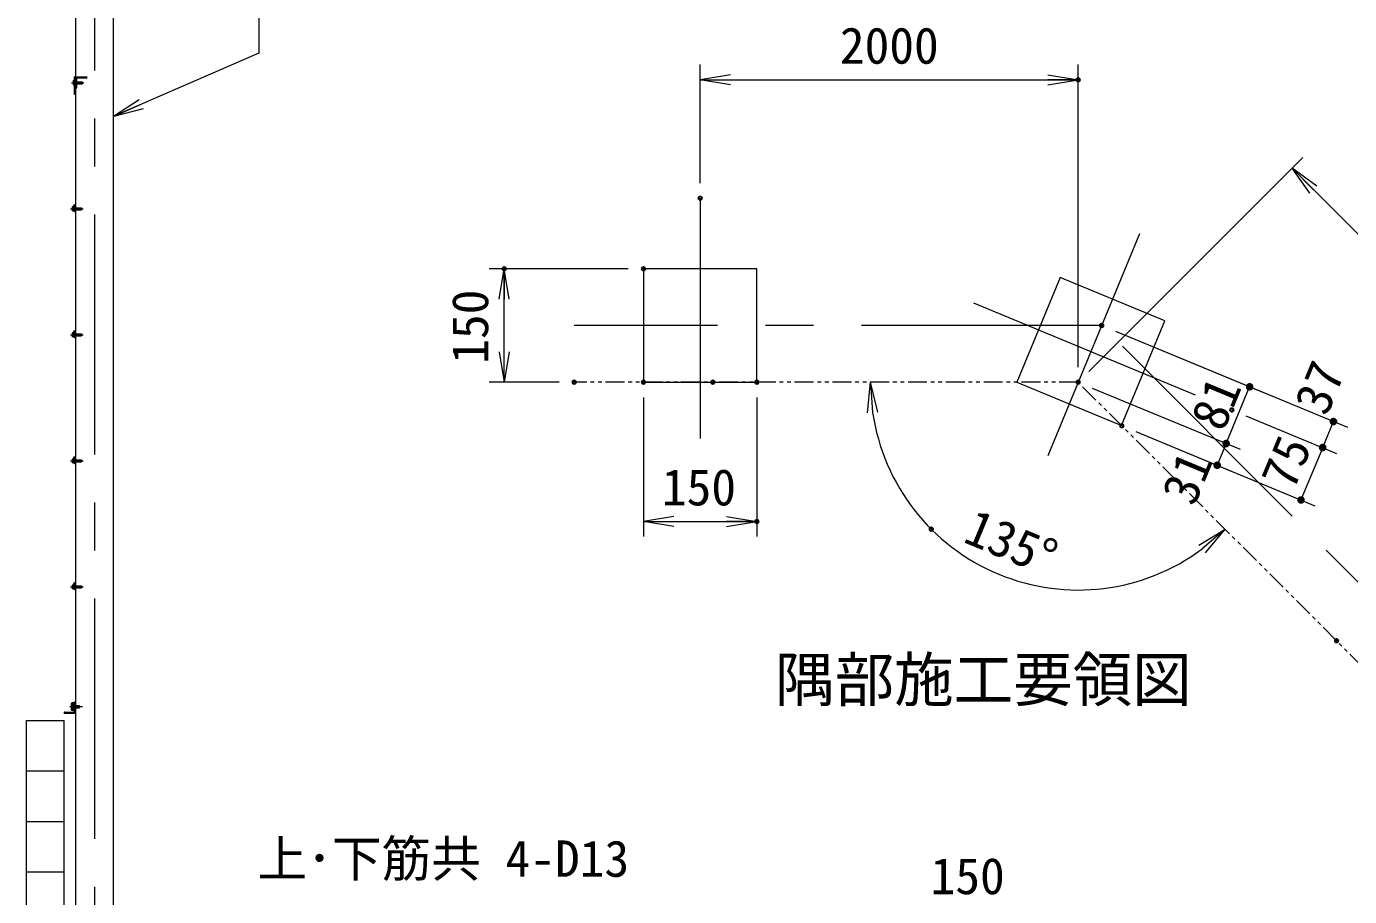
# Model space of a CAD drawing. Units: millimetres at full size, with parts at other scales. Extents: x -12600 to 12600, y -8910 to 8910.
# Drawn here: x 28 to 5278, y -3566 to -115 of the extents above; entities that cross this region are included whole.
import ezdxf
from ezdxf.enums import TextEntityAlignment as Align

# ---------------------------------------------------------------- set-up
doc = ezdxf.new("R2010")
doc.units = ezdxf.units.MM
doc.header["$LTSCALE"] = 30
doc.header["$PDMODE"] = 32
doc.header["$PDSIZE"] = 15
doc.linetypes.add('USER1', pattern=[50.8, 31.75, -6.35, 6.35, -6.35])
doc.linetypes.add('USER2', pattern=[5, 2.5, -0.5, 0.5, -0.5, 0.5, -0.5])
for name, color, linetype, lineweight in [('0-0_D-BMK', 2, 'USER1', 13), ('0-1_D-STR1', 1, 'Continuous', 18), ('0-2_D-BGD', 7, 'Continuous', 18), ('0-3_0', 7, 'Continuous', 18), ('0-6_D-STR3', 3, 'Continuous', 13), ('0-7_D-STR-DIM', 7, 'Continuous', 13), ('0-9_D-STR2', 7, 'Continuous', 13), ('0-A_D-STR-TXT', 7, 'Continuous', 13), ('0-B_D-TTL-TXT', 7, 'Continuous', 13)]:
    doc.layers.add(name, color=color, linetype=linetype, lineweight=lineweight)
doc.layers.add('0-8_Defpoints', color=253, linetype='Continuous')
doc.styles.add('ＭＳ ゴシック', font='')
doc.styles.get('ＭＳ ゴシック').set_extended_font_data('MS Gothic')

# ---------------------------------------------------------------- blocks, each defined once
blk = doc.blocks.new('_Open')
at = {"layer": '0-3_0'}
blk.add_line((-30, 5), (0, 0), dxfattribs=at)
blk.add_lwpolyline([(-30, -5), (0, 0), (-30, 0)], dxfattribs=at)
blk = doc.blocks.new('_DotSmall')
at = {"layer": '0-3_0'}
for points in [[(0, 0), (-3.75, 0), (-3.72, 0.47)], [(0, 0), (-3.72, -0.47), (-3.75, 0)], [(0, 0), (-3.72, 0.47), (-3.632, 0.933)], [(0, 0), (-3.632, -0.933), (-3.72, -0.47)], [(0, 0), (-3.632, 0.933), (-3.487, 1.38)], [(0, 0), (-3.487, -1.38), (-3.632, -0.933)], [(0, 0), (-3.487, 1.38), (-3.286, 1.807)], [(0, 0), (-3.286, -1.807), (-3.487, -1.38)], [(0, 0), (-3.286, 1.807), (-3.034, 2.204)], [(0, 0), (-3.034, -2.204), (-3.286, -1.807)], [(0, 0), (-3.034, 2.204), (-2.734, 2.567)], [(0, 0), (-2.734, -2.567), (-3.034, -2.204)], [(0, 0), (-2.734, 2.567), (-2.39, 2.889)], [(0, 0), (-2.39, -2.889), (-2.734, -2.567)], [(0, 0), (-2.39, 2.889), (-2.009, 3.166)], [(0, 0), (-2.009, -3.166), (-2.39, -2.889)], [(0, 0), (-2.009, 3.166), (-1.597, 3.393)], [(0, 0), (-1.597, -3.393), (-2.009, -3.166)], [(0, 0), (-1.597, 3.393), (-1.159, 3.566)], [(0, 0), (-1.159, -3.566), (-1.597, -3.393)], [(0, 0), (-1.159, 3.566), (-0.703, 3.684)], [(0, 0), (-0.703, -3.684), (-1.159, -3.566)], [(0, 0), (-0.703, 3.684), (-0.235, 3.743)], [(0, 0), (-0.235, -3.743), (-0.703, -3.684)], [(0, 0), (-0.235, 3.743), (0.235, 3.743)], [(0, 0), (0.235, -3.743), (-0.235, -3.743)], [(0, 0), (0.235, 3.743), (0.703, 3.684)], [(0, 0), (0.703, 3.684), (1.159, 3.566)], [(0, 0), (1.159, 3.566), (1.597, 3.393)], [(0, 0), (1.597, 3.393), (2.009, 3.166)], [(0, 0), (2.009, 3.166), (2.39, 2.889)], [(0, 0), (2.39, 2.889), (2.734, 2.567)], [(0, 0), (2.734, 2.567), (3.034, 2.204)], [(0, 0), (3.034, 2.204), (3.286, 1.807)], [(0, 0), (3.286, 1.807), (3.487, 1.38)], [(0, 0), (3.487, 1.38), (3.632, 0.933)], [(0, 0), (3.632, 0.933), (3.72, 0.47)], [(0, 0), (3.72, 0.47), (3.75, 0)], [(0, 0), (0.703, -3.684), (0.235, -3.743)], [(0, 0), (1.159, -3.566), (0.703, -3.684)], [(0, 0), (1.597, -3.393), (1.159, -3.566)], [(0, 0), (2.009, -3.166), (1.597, -3.393)], [(0, 0), (2.39, -2.889), (2.009, -3.166)], [(0, 0), (2.734, -2.567), (2.39, -2.889)], [(0, 0), (3.034, -2.204), (2.734, -2.567)], [(0, 0), (3.286, -1.807), (3.034, -2.204)], [(0, 0), (3.487, -1.38), (3.286, -1.807)], [(0, 0), (3.632, -0.933), (3.487, -1.38)], [(0, 0), (3.72, -0.47), (3.632, -0.933)], [(0, 0), (3.75, 0), (3.72, -0.47)]]:
    blk.add_solid(points, dxfattribs=at)

msp = doc.modelspace()

# ---------------------------------------------------------------- linework, layer by layer
at = {"layer": '0-0_D-BMK'}
for p, q in [((297.74, 2187.57), (297.74, -4668.32)), ((205.91, -338.32), (255.91, -338.32)), ((202.41, -838.32), (252.41, -838.32)), ((2700.87, -796.47), (2700.87, -1805.73)), ((4444.42, -938.11), (4058.19, -1870.55)), ((3785.09, -1211.22), (4717.53, -1597.45)), ((4294.07, -1301.1), (2200.87, -1301.1)), ((6127.73, -3134.77), (4294.07, -1301.1)), ((202.41, -1338.32), (252.41, -1338.32)), ((202.41, -1838.32), (252.41, -1838.32)), ((202.41, -2338.32), (252.41, -2338.32)), ((249.64, -2813.32), (199.64, -2813.32))]:
    msp.add_line(p, q, dxfattribs=at)
at = {"layer": '0-1_D-STR1'}
for p, q in [((222.74, -320.82), (222.74, -360.82)), ((223.74, -360.82), (222.74, -360.82)), ((226.74, -324.32), (226.74, -357.82)), ((267.74, -315.82), (227.74, -315.82)), ((264.74, -319.82), (231.24, -319.82)), ((267.74, -315.82), (267.74, -316.82)), ((180.74, -2834.32), (214.24, -2834.32)), ((218.74, -2829.82), (218.74, -2796.32)), ((221.74, -2793.32), (222.74, -2793.32)), ((222.74, -2833.32), (222.74, -2793.32)), ((177.74, -2838.32), (177.74, -2837.32)), ((177.74, -2838.32), (217.74, -2838.32))]:
    msp.add_line(p, q, dxfattribs=at)
msp.add_lwpolyline([(222.74, 2159.55), (222.74, -4568.32), (372.74, -4568.32), (372.74, 2221.68)], dxfattribs=at)
for points in [[(2475.87, -1076.1), (2475.87, -1526.1), (2925.87, -1526.1), (2925.87, -1076.1)], [(4129.54, -1110.35), (3957.33, -1526.1), (4373.08, -1698.31), (4545.28, -1282.56)]]:
    msp.add_lwpolyline(points, close=True, dxfattribs=at)
for centre, radius, start, end in [((227.74, -320.82), 5, 90, 180), ((223.74, -357.82), 3, 270, 0), ((231.24, -324.32), 4.5, 90, 180), ((264.74, -316.82), 3, 270, 0), ((180.74, -2837.32), 3, 90, 180), ((214.24, -2829.82), 4.5, 270, 0), ((217.74, -2833.32), 5, 270, 0), ((221.74, -2796.32), 3, 90, 180)]:
    msp.add_arc(centre, radius, start, end, dxfattribs=at)
at = {"layer": '0-2_D-BGD'}
for p, q in [((27.74, -2868.32), (177.74, -2868.32)), ((27.74, -3068.32), (177.74, -3068.32)), ((27.74, -3268.32), (177.74, -3268.32)), ((27.74, -3468.32), (177.74, -3468.32))]:
    msp.add_line(p, q, dxfattribs=at)
at = {"layer": '0-3_0'}
for p, q in [((27.74, -3868.32), (27.74, -2868.32)), ((177.74, -3868.32), (177.74, -2868.32))]:
    msp.add_line(p, q, dxfattribs=at)
at = {"layer": '0-6_D-STR3'}
for p, q in [((212.94, -332.02), (213.64, -330.81)), ((212.94, -332.02), (212.94, -344.62)), ((212.94, -344.62), (213.64, -345.82)), ((218.24, -330.81), (213.64, -330.81)), ((218.24, -334.56), (213.64, -334.56)), ((218.24, -342.07), (213.64, -342.07)), ((218.24, -345.82), (213.64, -345.82)), ((218.24, -385.32), (218.24, -315.32)), ((222.74, -315.32), (218.24, -315.32)), ((218.24, -330.81), (218.24, -345.82)), ((226.74, -334.32), (249.04, -334.32)), ((226.74, -335.07), (249.79, -335.07)), ((226.74, -341.57), (249.79, -341.57)), ((226.74, -342.32), (249.04, -342.32)), ((249.04, -334.32), (249.04, -342.32)), ((249.04, -334.32), (250.24, -335.52)), ((249.04, -342.32), (250.24, -341.12)), ((250.24, -335.52), (250.24, -341.12)), ((222.74, -385.32), (218.24, -385.32)), ((209.44, -832.02), (210.14, -830.81)), ((209.44, -832.02), (209.44, -844.62)), ((214.74, -830.81), (210.14, -830.81)), ((214.74, -834.56), (210.14, -834.56)), ((214.74, -825.32), (214.74, -845.32)), ((214.74, -830.81), (214.74, -845.82)), ((217.74, -822.32), (222.74, -822.32)), ((217.74, -825.82), (217.74, -844.82)), ((217.74, -834.32), (245.54, -834.32)), ((217.74, -835.07), (246.29, -835.07)), ((218.24, -825.32), (222.74, -825.32)), ((222.74, -822.32), (222.74, -825.32)), ((245.54, -834.32), (245.54, -842.32)), ((245.54, -834.32), (246.74, -835.52)), ((246.74, -835.52), (246.74, -841.12)), ((209.44, -844.62), (210.14, -845.82)), ((214.74, -842.07), (210.14, -842.07)), ((214.74, -845.82), (210.14, -845.82)), ((217.74, -841.57), (246.29, -841.57)), ((217.74, -842.32), (245.54, -842.32)), ((217.74, -848.32), (222.74, -848.32)), ((218.24, -845.32), (222.74, -845.32)), ((222.74, -845.32), (222.74, -848.32)), ((245.54, -842.32), (246.74, -841.12)), ((209.44, -1332.02), (210.14, -1330.81)), ((209.44, -1332.02), (209.44, -1344.62)), ((209.44, -1344.62), (210.14, -1345.82)), ((214.74, -1330.81), (210.14, -1330.81)), ((214.74, -1334.56), (210.14, -1334.56)), ((214.74, -1342.07), (210.14, -1342.07)), ((214.74, -1345.82), (210.14, -1345.82)), ((214.74, -1325.32), (214.74, -1345.32)), ((214.74, -1330.81), (214.74, -1345.82)), ((217.74, -1322.32), (222.74, -1322.32)), ((217.74, -1325.82), (217.74, -1344.82)), ((217.74, -1334.32), (245.54, -1334.32)), ((217.74, -1335.07), (246.29, -1335.07)), ((217.74, -1341.57), (246.29, -1341.57)), ((217.74, -1342.32), (245.54, -1342.32)), ((217.74, -1348.32), (222.74, -1348.32)), ((218.24, -1325.32), (222.74, -1325.32)), ((218.24, -1345.32), (222.74, -1345.32)), ((222.74, -1322.32), (222.74, -1325.32)), ((222.74, -1345.32), (222.74, -1348.32)), ((245.54, -1334.32), (245.54, -1342.32)), ((245.54, -1334.32), (246.74, -1335.52)), ((245.54, -1342.32), (246.74, -1341.12)), ((246.74, -1335.52), (246.74, -1341.12)), ((209.44, -1832.02), (210.14, -1830.81)), ((209.44, -1832.02), (209.44, -1844.62)), ((214.74, -1830.81), (210.14, -1830.81)), ((214.74, -1834.56), (210.14, -1834.56)), ((214.74, -1825.32), (214.74, -1845.32)), ((214.74, -1830.81), (214.74, -1845.82)), ((217.74, -1822.32), (222.74, -1822.32)), ((217.74, -1825.82), (217.74, -1844.82)), ((217.74, -1834.32), (245.54, -1834.32)), ((217.74, -1835.07), (246.29, -1835.07)), ((218.24, -1825.32), (222.74, -1825.32)), ((222.74, -1822.32), (222.74, -1825.32)), ((245.54, -1834.32), (245.54, -1842.32)), ((245.54, -1834.32), (246.74, -1835.52)), ((246.74, -1835.52), (246.74, -1841.12)), ((209.44, -1844.62), (210.14, -1845.82)), ((214.74, -1842.07), (210.14, -1842.07)), ((214.74, -1845.82), (210.14, -1845.82)), ((217.74, -1841.57), (246.29, -1841.57)), ((217.74, -1842.32), (245.54, -1842.32)), ((217.74, -1848.32), (222.74, -1848.32)), ((218.24, -1845.32), (222.74, -1845.32)), ((222.74, -1845.32), (222.74, -1848.32)), ((245.54, -1842.32), (246.74, -1841.12)), ((209.44, -2332.02), (210.14, -2330.81)), ((209.44, -2332.02), (209.44, -2344.62)), ((209.44, -2344.62), (210.14, -2345.82)), ((214.74, -2330.81), (210.14, -2330.81)), ((214.74, -2334.56), (210.14, -2334.56)), ((214.74, -2342.07), (210.14, -2342.07)), ((214.74, -2345.82), (210.14, -2345.82)), ((214.74, -2325.32), (214.74, -2345.32)), ((214.74, -2330.81), (214.74, -2345.82)), ((217.74, -2322.32), (222.74, -2322.32)), ((217.74, -2325.82), (217.74, -2344.82)), ((217.74, -2334.32), (245.54, -2334.32)), ((217.74, -2335.07), (246.29, -2335.07)), ((217.74, -2341.57), (246.29, -2341.57)), ((217.74, -2342.32), (245.54, -2342.32)), ((217.74, -2348.32), (222.74, -2348.32)), ((218.24, -2325.32), (222.74, -2325.32)), ((218.24, -2345.32), (222.74, -2345.32)), ((222.74, -2322.32), (222.74, -2325.32)), ((222.74, -2345.32), (222.74, -2348.32)), ((245.54, -2334.32), (246.74, -2335.52)), ((245.54, -2334.32), (245.54, -2342.32)), ((245.54, -2342.32), (246.74, -2341.12)), ((246.74, -2335.52), (246.74, -2341.12)), ((205.74, -2801.37), (205.74, -2824.77)), ((208.04, -2801.37), (208.04, -2824.77)), ((218.74, -2798.07), (209.04, -2798.07)), ((218.74, -2800.37), (209.04, -2800.37)), ((218.74, -2825.77), (209.04, -2825.77)), ((218.74, -2828.07), (209.04, -2828.07)), ((211.74, -2805.07), (212.65, -2803.5)), ((211.74, -2805.07), (211.74, -2821.57)), ((211.74, -2821.57), (212.65, -2823.13)), ((212.65, -2803.5), (218.74, -2803.5)), ((212.65, -2808.41), (218.74, -2808.41)), ((212.65, -2818.22), (218.74, -2818.22)), ((212.65, -2823.13), (218.74, -2823.13)), ((218.74, -2798.07), (218.74, -2800.37)), ((218.74, -2803.5), (218.74, -2823.13)), ((218.74, -2825.77), (218.74, -2828.07)), ((222.74, -2808.32), (237.24, -2808.32)), ((222.74, -2809.22), (238.14, -2809.22)), ((222.74, -2817.42), (238.14, -2817.42)), ((222.74, -2818.32), (237.24, -2818.32)), ((237.24, -2808.32), (238.74, -2809.82)), ((238.74, -2809.82), (238.74, -2816.82))]:
    msp.add_line(p, q, dxfattribs=at)
msp.add_lwpolyline([(237.24, -2808.32), (237.24, -2818.32), (238.74, -2816.82)], dxfattribs=at)
for centre, radius, start, end in [((216.38, -332.69), 3.32, 145.61585, 214.38415), ((225.48, -338.32), 12.42, 162.4121, 197.5879), ((216.38, -343.94), 3.32, 145.61585, 214.38415), ((212.88, -832.69), 3.32, 145.61585, 214.38415), ((221.98, -838.32), 12.42, 162.4121, 197.5879), ((217.74, -825.32), 3, 90, 180), ((218.24, -825.82), 0.5, 90, 180), ((212.88, -843.94), 3.32, 145.61585, 214.38415), ((217.74, -845.32), 3, 180, 270), ((218.24, -844.82), 0.5, 180, 270), ((212.88, -1332.69), 3.32, 145.61585, 214.38415), ((221.98, -1338.32), 12.42, 162.4121, 197.5879), ((212.88, -1343.94), 3.32, 145.61585, 214.38415), ((217.74, -1325.32), 3, 90, 180), ((217.74, -1345.32), 3, 180, 270), ((218.24, -1325.82), 0.5, 90, 180), ((218.24, -1344.82), 0.5, 180, 270), ((212.88, -1832.69), 3.32, 145.61585, 214.38415), ((221.98, -1838.32), 12.42, 162.4121, 197.5879), ((217.74, -1825.32), 3, 90, 180), ((218.24, -1825.82), 0.5, 90, 180), ((212.88, -1843.94), 3.32, 145.61585, 214.38415), ((217.74, -1845.32), 3, 180, 270), ((218.24, -1844.82), 0.5, 180, 270), ((212.88, -2332.69), 3.32, 145.61585, 214.38415), ((221.98, -2338.32), 12.42, 162.4121, 197.5879), ((212.88, -2343.94), 3.32, 145.61585, 214.38415), ((217.74, -2325.32), 3, 90, 180), ((217.74, -2345.32), 3, 180, 270), ((218.24, -2325.82), 0.5, 90, 180), ((218.24, -2344.82), 0.5, 180, 270), ((209.04, -2801.37), 3.3, 90, 180), ((209.04, -2824.77), 3.3, 180, 270), ((209.04, -2801.37), 1, 90, 180), ((209.04, -2824.77), 1, 180, 270), ((216.23, -2805.95), 4.34, 145.61575, 214.38425), ((216.23, -2820.68), 4.34, 145.61575, 214.38425), ((228.13, -2813.32), 16.24, 162.41205, 197.58795)]:
    msp.add_arc(centre, radius, start, end, dxfattribs=at)
at = {"layer": '0-7_D-STR-DIM'}
for p, q in [((2700.87, -736.47), (2700.87, -266.1)), ((4200.87, -1466.1), (4200.87, -266.1)), ((2700.87, -326.1), (4200.87, -326.1)), ((4243.3, -1483.67), (5091.82, -635.15)), ((5049.4, -677.57), (6463.61, -2091.79)), ((2415.87, -1076.1), (1863.5, -1076.1)), ((1923.5, -1526.1), (1923.5, -1076.1)), ((4349.5, -1324.06), (4936.69, -1567.28)), ((4349.5, -1324.06), (5269.29, -1705.05)), ((2140.87, -1526.1), (1863.5, -1526.1)), ((4256.3, -1549.06), (4843.49, -1792.28)), ((4256.3, -1549.06), (4843.49, -1792.28)), ((4788.06, -1769.32), (4881.26, -1544.32)), ((2475.87, -1586.1), (2475.87, -2138.47)), ((2925.87, -1586.1), (2925.87, -2138.47)), ((4866.21, -1659.03), (5226.53, -1808.28)), ((4866.21, -1659.03), (5226.53, -1808.28)), ((4429.64, -1721.74), (4807.83, -1878.39)), ((4429.64, -1721.74), (5140.42, -2016.15)), ((5171.09, -1785.32), (5213.85, -1682.09)), ((4788.06, -1769.32), (4752.39, -1855.43)), ((5171.09, -1785.32), (5084.99, -1993.19)), ((2475.87, -2078.47), (2925.87, -2078.47))]:
    msp.add_line(p, q, dxfattribs=at)
msp.add_arc((4200.87, -1526.1), 824.24, 188.34905, 306.65095, dxfattribs=at)
at = {"layer": '0-8_Defpoints'}
for p in [(4200.87, -326.1), (2700.87, -796.47), (1923.5, -1076.1), (2475.87, -1076.1), (4294.07, -1301.1), (4294.07, -1301.1), (2200.87, -1526.1), (2475.87, -1526.1), (2750.87, -1526.1), (2925.87, -1526.1), (4200.87, -1526.1), (4200.87, -1526.1), (4200.87, -1526.1), (4200.87, -1526.1), (4881.26, -1544.32), (4810.77, -1636.07), (5213.85, -1682.09), (4374.21, -1698.78), (4374.21, -1698.78), (4752.39, -1855.43), (5084.99, -1993.19), (2925.87, -2078.47), (3618.05, -2108.92), (5226.17, -2551.41)]:
    msp.add_point(p, dxfattribs=at)
at = {"layer": '0-9_D-STR2', "linetype": 'USER2'}
for p, q in [((4200.87, -1526.1), (2200.87, -1526.1)), ((5968.64, -3293.87), (4200.87, -1526.1))]:
    msp.add_line(p, q, dxfattribs=at)
at = {"layer": '0-A_D-STR-TXT'}
msp.add_lwpolyline([(949.16, 1486.17), (949.16, -220.66), (374.58, -470.68)], dxfattribs=at)

# ---------------------------------------------------------------- block references
at = {"layer": '0-7_D-STR-DIM', "xscale": 4, "yscale": 4}
for name, p, rotation in [('_Open', (2700.87, -326.1), 180), ('_Open', (5049.4, -677.57), 135), ('_Open', (1923.5, -1076.1), 90), ('_Open', (1923.5, -1526.1), 270), ('_Open', (3376.63, -1526.1), 94.17453), ('_DotSmall', (4881.26, -1544.32), 247.5), ('_DotSmall', (5213.85, -1682.09), 67.5), ('_DotSmall', (4788.06, -1769.32), 67.5), ('_DotSmall', (4788.06, -1769.32), 247.5), ('_DotSmall', (5171.09, -1785.32), 247.5), ('_DotSmall', (5171.09, -1785.32), 67.5), ('_DotSmall', (4752.39, -1855.43), 67.5), ('_DotSmall', (5084.99, -1993.19), 247.5), ('_Open', (2475.87, -2078.47), 180), ('_Open', (4783.69, -2108.92), 40.82547)]:
    msp.add_blockref(name, p, dxfattribs=dict(at, rotation=rotation))
for p in [(4200.87, -326.1), (2925.87, -2078.47)]:
    msp.add_blockref('_Open', p, dxfattribs=at)
at = {"layer": '0-A_D-STR-TXT', "xscale": 4, "yscale": 4, "rotation": 203.51515}
msp.add_blockref('_Open', (372.74, -471.47), dxfattribs=at)

# ---------------------------------------------------------------- texts
at = {"layer": '0-7_D-STR-DIM', "style": 'ＭＳ ゴシック'}
for s, p in [('2000', (3255.06, -305.86)), ('150', (2548.88, -2058.22)), ('150', (3615.09, -3600.32))]:
    msp.add_text(s, height=144.3, dxfattribs=at).set_placement(p, align=Align.BOTTOM_LEFT)
for s, rotation, p in [('150', 90, (1903.26, -1453.09)), ('37', 67.5, (5227.07, -1681.9)), ('81', 67.5, (4816.23, -1744.04)), ('75', 67.5, (5094.99, -1977.78)), ('31', 67.5, (4700.81, -2039.5)), ('135°', 337.5, (3722.14, -2198.04))]:
    msp.add_text(s, height=144.3, rotation=rotation, dxfattribs=at).set_placement(p, align=Align.BOTTOM_LEFT)
at = {"layer": '0-A_D-STR-TXT', "style": 'ＭＳ ゴシック'}
msp.add_text('上･下筋共 4-D13', height=144.3, dxfattribs=at).set_placement((944.52, -3531.27), align=Align.BOTTOM_LEFT)
at = {"layer": '0-B_D-TTL-TXT', "style": 'ＭＳ ゴシック'}
msp.add_text('隅部施工要領図', height=173.1, dxfattribs=at).set_placement((2998.54, -2844.01), align=Align.BOTTOM_LEFT)

doc.saveas('drawing.dxf')
